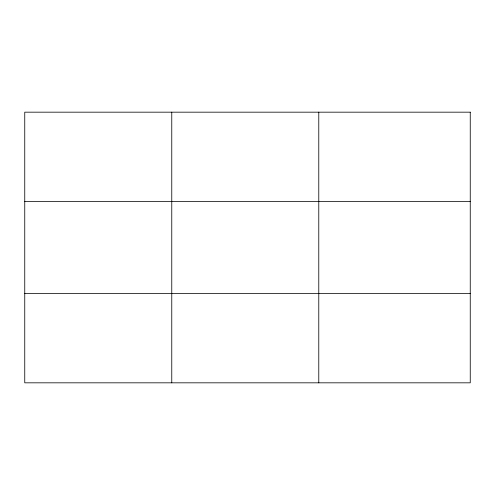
<?xml version="1.0" encoding="UTF-8"?>
<svg xmlns="http://www.w3.org/2000/svg" width="495" height="495" viewBox="0 0 495 495"><rect width="100%" height="100%" fill="white"/><g stroke="black" fill="none" stroke-linecap="round" stroke-linejoin="round"><path stroke-width="0.74" d="M171.765 382.827L171.765 112.173M318.78 382.827L318.78 112.173M24.75 201.49L470.25 201.49M24.75 293.51L470.25 293.51M470.25 112.173L470.25 382.827L24.75 382.827L24.75 112.173L470.25 112.173"/></g></svg>
